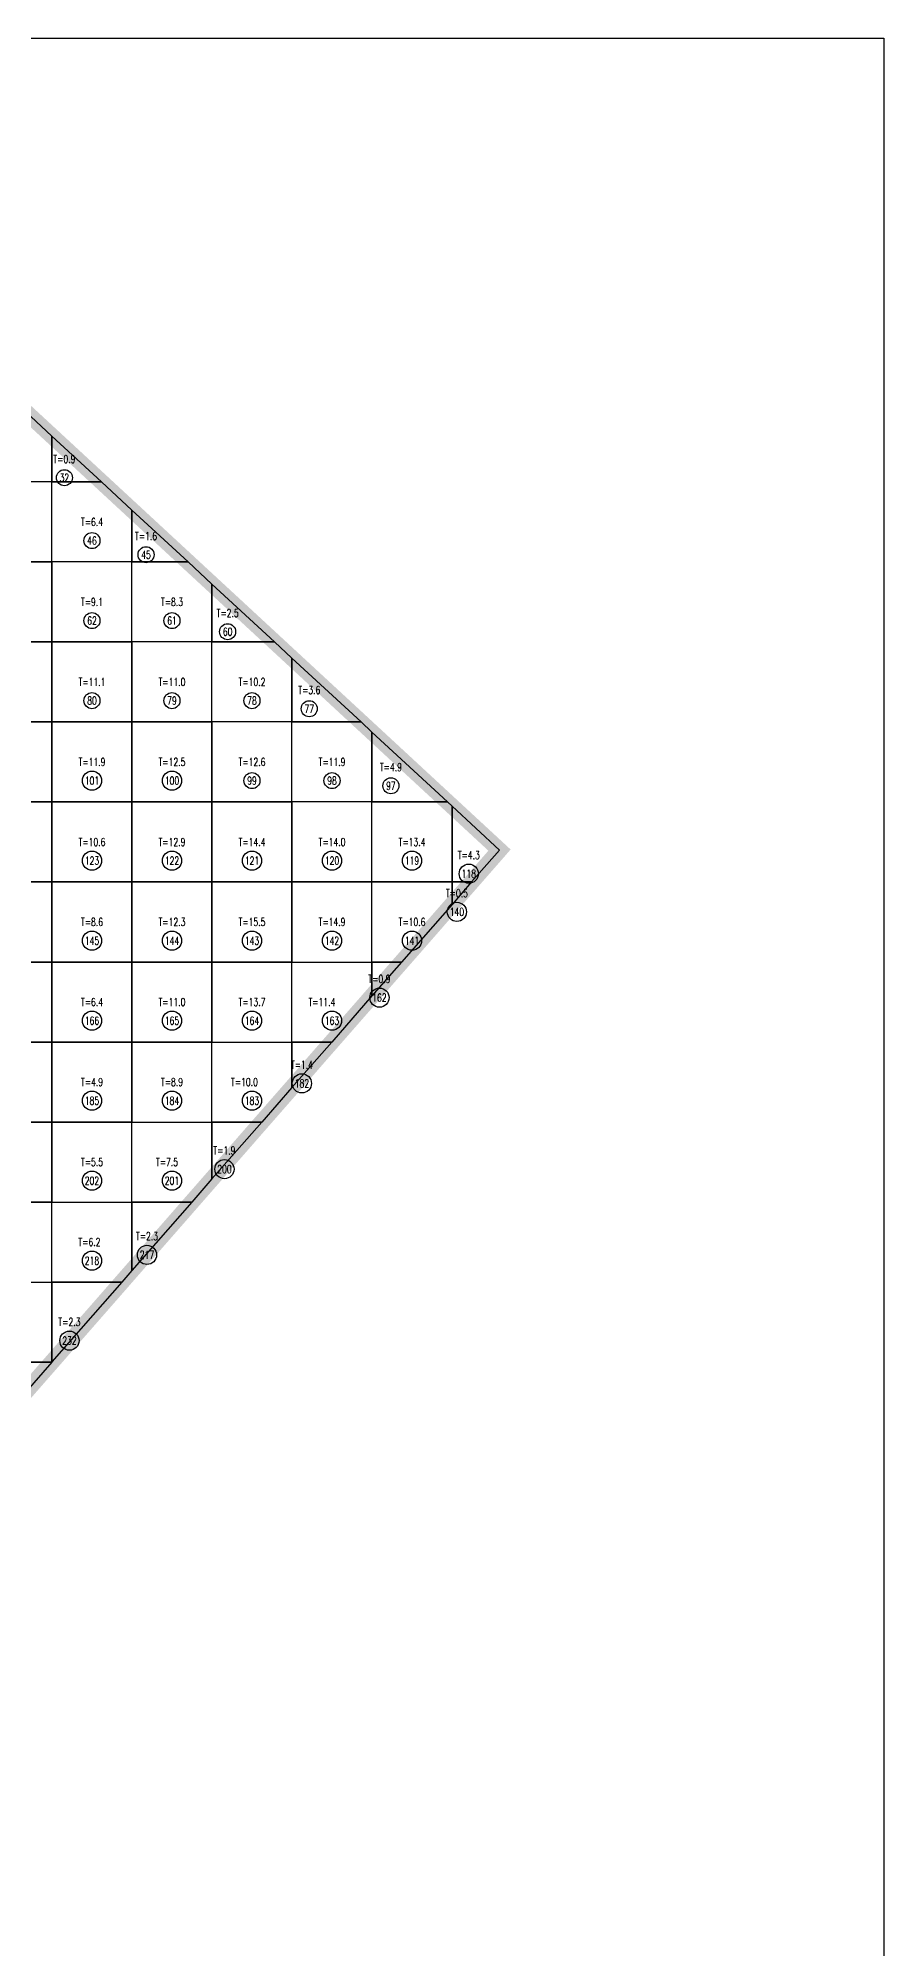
# Model space of a CAD drawing. Extents: x 4283 to 40403, y 1134 to 1764.
# Drawn here: x 21249.4 to 21293.5, y 1572.9 to 1672.4 of the extents above; entities that cross this region are included whole.
import ezdxf
from ezdxf.enums import TextEntityAlignment as Align

# ---------------------------------------------------------------- set-up
doc = ezdxf.new("R2010")
doc.units = 0
for name, color, linetype in [('tdz_25-4方格网', 2, 'Continuous'), ('tdz_25-4方格网计算', 7, 'Continuous'), ('tdz_土方计算图', 7, 'Continuous'), ('tdz_格田', 6, 'Continuous')]:
    doc.layers.add(name, color=color, linetype=linetype)
doc.styles.add('GLandNum', font='txt_____.ttf', dxfattribs={"width": 0.7, "height": 0.5})

msp = doc.modelspace()

# ---------------------------------------------------------------- linework, layer by layer
at = {"layer": 'tdz_25-4方格网', "linetype": 'Continuous'}
for points in [[(21250.139, 1651.638, 2825.774), (21250.139, 1649.246, 2825.758), (21245.973, 1649.246, 2825.782), (21245.973, 1653.413, 2825.82), (21248.222, 1653.413, 2825.802)], [(21252.725, 1649.246, 2825.738), (21250.139, 1649.246, 2825.758), (21250.139, 1651.638, 2825.774)], [(21245.973, 1649.246, 2825.782), (21245.973, 1645.08, 2825.765), (21250.139, 1645.08, 2825.678), (21250.139, 1649.246, 2825.758)], [(21254.306, 1647.784, 2825.715), (21254.306, 1645.08, 2825.678), (21250.139, 1645.08, 2825.678), (21250.139, 1649.246, 2825.758), (21252.725, 1649.246, 2825.738)], [(21257.229, 1645.08, 2825.673), (21254.306, 1645.08, 2825.678), (21254.306, 1647.784, 2825.715)], [(21245.973, 1645.08, 2825.765), (21245.973, 1640.913, 2825.723), (21250.139, 1640.913, 2825.662), (21250.139, 1645.08, 2825.678)], [(21250.139, 1645.08, 2825.678), (21250.139, 1640.913, 2825.662), (21254.306, 1640.913, 2825.617), (21254.306, 1645.08, 2825.678)], [(21258.473, 1643.929, 2825.656), (21258.473, 1640.913, 2825.608), (21254.306, 1640.913, 2825.617), (21254.306, 1645.08, 2825.678), (21257.229, 1645.08, 2825.673)], [(21261.732, 1640.913, 2825.609), (21258.473, 1640.913, 2825.608), (21258.473, 1643.929, 2825.656)], [(21245.973, 1640.913, 2825.723), (21245.973, 1636.746, 2825.654), (21250.139, 1636.746, 2825.614), (21250.139, 1640.913, 2825.662)], [(21250.139, 1640.913, 2825.662), (21250.139, 1636.746, 2825.614), (21254.306, 1636.746, 2825.567), (21254.306, 1640.913, 2825.617)], [(21254.306, 1640.913, 2825.617), (21254.306, 1636.746, 2825.567), (21258.473, 1636.746, 2825.557), (21258.473, 1640.913, 2825.608)], [(21262.639, 1640.074, 2825.597), (21262.639, 1636.746, 2825.548), (21258.473, 1636.746, 2825.557), (21258.473, 1640.913, 2825.608), (21261.732, 1640.913, 2825.609)], [(21266.236, 1636.746, 2825.545), (21262.639, 1636.746, 2825.548), (21262.639, 1640.074, 2825.597)], [(21245.973, 1636.746, 2825.654), (21245.973, 1632.58, 2825.667), (21250.139, 1632.58, 2825.651), (21250.139, 1636.746, 2825.614)], [(21250.139, 1636.746, 2825.614), (21250.139, 1632.58, 2825.651), (21254.306, 1632.58, 2825.609), (21254.306, 1636.746, 2825.567)], [(21254.306, 1636.746, 2825.567), (21254.306, 1632.58, 2825.609), (21258.473, 1632.58, 2825.515), (21258.473, 1636.746, 2825.557)], [(21258.473, 1636.746, 2825.557), (21258.473, 1632.58, 2825.515), (21262.639, 1632.58, 2825.5), (21262.639, 1636.746, 2825.548)], [(21266.806, 1636.219, 2825.537), (21266.806, 1632.58, 2825.488), (21262.639, 1632.58, 2825.5), (21262.639, 1636.746, 2825.548), (21266.236, 1636.746, 2825.545)], [(21270.74, 1632.58, 2825.482), (21266.806, 1632.58, 2825.488), (21266.806, 1636.219, 2825.537)], [(21245.973, 1632.58, 2825.667), (21245.973, 1628.413, 2825.811), (21250.139, 1628.413, 2825.762), (21250.139, 1632.58, 2825.651)], [(21250.139, 1632.58, 2825.651), (21250.139, 1628.413, 2825.762), (21254.306, 1628.413, 2825.687), (21254.306, 1632.58, 2825.609)], [(21254.306, 1632.58, 2825.609), (21254.306, 1628.413, 2825.687), (21258.473, 1628.413, 2825.485), (21258.473, 1632.58, 2825.515)], [(21258.473, 1632.58, 2825.515), (21258.473, 1628.413, 2825.485), (21262.639, 1628.413, 2825.47), (21262.639, 1632.58, 2825.5)], [(21262.639, 1632.58, 2825.5), (21262.639, 1628.413, 2825.47), (21266.806, 1628.413, 2825.455), (21266.806, 1632.58, 2825.488)], [(21270.973, 1632.364, 2825.478), (21270.973, 1628.413, 2825.44), (21266.806, 1628.413, 2825.455), (21266.806, 1632.58, 2825.488), (21270.74, 1632.58, 2825.482)], [(21271.994, 1628.413, 2825.478), (21270.973, 1628.413, 2825.44), (21270.973, 1632.364, 2825.478), (21273.447, 1630.074, 2825.443)], [(21245.973, 1628.413, 2825.811), (21245.973, 1624.246, 2825.952), (21250.139, 1624.246, 2825.859), (21250.139, 1628.413, 2825.762)], [(21250.139, 1628.413, 2825.762), (21250.139, 1624.246, 2825.859), (21254.306, 1624.246, 2825.763), (21254.306, 1628.413, 2825.687)], [(21254.306, 1628.413, 2825.687), (21254.306, 1624.246, 2825.763), (21258.473, 1624.246, 2825.535), (21258.473, 1628.413, 2825.485)], [(21258.473, 1628.413, 2825.485), (21258.473, 1624.246, 2825.535), (21262.639, 1624.246, 2825.44), (21262.639, 1628.413, 2825.47)], [(21262.639, 1628.413, 2825.47), (21262.639, 1624.246, 2825.44), (21266.806, 1624.246, 2825.522), (21266.806, 1628.413, 2825.455)], [(21268.351, 1624.246, 2825.568), (21266.806, 1624.246, 2825.522), (21266.806, 1628.413, 2825.455), (21270.973, 1628.413, 2825.44), (21270.973, 1627.245, 2825.503)], [(21270.973, 1628.413, 2825.44), (21271.994, 1628.413, 2825.478), (21270.973, 1627.245, 2825.503)], [(21245.973, 1624.246, 2825.952), (21245.973, 1620.08, 2826.053), (21250.139, 1620.08, 2826.013), (21250.139, 1624.246, 2825.859)], [(21250.139, 1624.246, 2825.859), (21250.139, 1620.08, 2826.013), (21254.306, 1620.08, 2825.832), (21254.306, 1624.246, 2825.763)], [(21254.306, 1624.246, 2825.763), (21254.306, 1620.08, 2825.832), (21258.473, 1620.08, 2825.607), (21258.473, 1624.246, 2825.535)], [(21258.473, 1624.246, 2825.535), (21258.473, 1620.08, 2825.607), (21262.639, 1620.08, 2825.682), (21262.639, 1624.246, 2825.44)], [(21264.707, 1620.08, 2825.658), (21262.639, 1620.08, 2825.682), (21262.639, 1624.246, 2825.44), (21266.806, 1624.246, 2825.522), (21266.806, 1622.48, 2825.607)], [(21266.806, 1624.246, 2825.522), (21268.351, 1624.246, 2825.568), (21266.806, 1622.48, 2825.607)], [(21245.973, 1620.08, 2826.053), (21245.973, 1615.913, 2826.131), (21250.139, 1615.913, 2826.014), (21250.139, 1620.08, 2826.013)], [(21250.139, 1620.08, 2826.013), (21250.139, 1615.913, 2826.014), (21254.306, 1615.913, 2825.894), (21254.306, 1620.08, 2825.832)], [(21254.306, 1620.08, 2825.832), (21254.306, 1615.913, 2825.894), (21258.473, 1615.913, 2825.779), (21258.473, 1620.08, 2825.607)], [(21261.064, 1615.913, 2825.747), (21258.473, 1615.913, 2825.779), (21258.473, 1620.08, 2825.607), (21262.639, 1620.08, 2825.682), (21262.639, 1617.715, 2825.709)], [(21262.639, 1620.08, 2825.682), (21264.707, 1620.08, 2825.658), (21262.639, 1617.715, 2825.709)], [(21245.973, 1615.913, 2826.131), (21245.973, 1611.746, 2826.088), (21250.139, 1611.746, 2825.978), (21250.139, 1615.913, 2826.014)], [(21250.139, 1615.913, 2826.014), (21250.139, 1611.746, 2825.978), (21254.306, 1611.746, 2825.881), (21254.306, 1615.913, 2825.894)], [(21257.42, 1611.746, 2825.846), (21254.306, 1611.746, 2825.881), (21254.306, 1615.913, 2825.894), (21258.473, 1615.913, 2825.779), (21258.473, 1612.95, 2825.812)], [(21258.473, 1615.913, 2825.779), (21261.064, 1615.913, 2825.747), (21258.473, 1612.95, 2825.812)], [(21245.973, 1611.746, 2826.088), (21245.973, 1607.58, 2826.099), (21250.139, 1607.58, 2826), (21250.139, 1611.746, 2825.978)], [(21253.777, 1607.58, 2825.947), (21250.139, 1607.58, 2826), (21250.139, 1611.746, 2825.978), (21254.306, 1611.746, 2825.881), (21254.306, 1608.185, 2825.932)], [(21254.306, 1611.746, 2825.881), (21257.42, 1611.746, 2825.846), (21254.306, 1608.185, 2825.932)], [(21250.134, 1603.413, 2826.048), (21245.973, 1603.413, 2826.119), (21245.973, 1607.58, 2826.099), (21250.139, 1607.58, 2826), (21250.139, 1603.42, 2826.048)], [(21250.139, 1607.58, 2826), (21253.777, 1607.58, 2825.947), (21250.139, 1603.42, 2826.048)], [(21245.973, 1603.413, 2826.119), (21250.134, 1603.413, 2826.048), (21246.49, 1599.246, 2826.148), (21245.973, 1599.246, 2826.154)]]:
    msp.add_polyline3d(points, close=True, dxfattribs=at)
at = {"layer": 'tdz_25-4方格网计算', "color": 7, "linetype": 'Continuous'}
for centre, radius in [((21250.786, 1649.47), 0.417), ((21252.223, 1646.191), 0.417), ((21255.037, 1645.459), 0.417), ((21252.223, 1642.024), 0.417), ((21256.389, 1642.024), 0.417), ((21259.288, 1641.449), 0.417), ((21252.223, 1637.857), 0.417), ((21256.389, 1637.857), 0.417), ((21260.556, 1637.857), 0.417), ((21263.539, 1637.438), 0.417), ((21252.223, 1633.691), 0.5), ((21256.389, 1633.691), 0.5), ((21260.556, 1633.691), 0.417), ((21264.723, 1633.691), 0.417), ((21267.79, 1633.427), 0.417), ((21252.223, 1629.524), 0.5), ((21256.389, 1629.524), 0.5), ((21260.556, 1629.524), 0.5), ((21264.723, 1629.524), 0.5), ((21268.889, 1629.524), 0.5), ((21271.847, 1628.844), 0.5), ((21271.228, 1626.857), 0.5), ((21252.223, 1625.357), 0.5), ((21256.389, 1625.357), 0.5), ((21260.556, 1625.357), 0.5), ((21264.723, 1625.357), 0.5), ((21268.889, 1625.357), 0.5), ((21267.192, 1622.391), 0.5), ((21252.223, 1621.191), 0.5), ((21256.389, 1621.191), 0.5), ((21260.556, 1621.191), 0.5), ((21264.723, 1621.191), 0.5), ((21263.156, 1617.925), 0.5), ((21252.223, 1617.024), 0.5), ((21256.389, 1617.024), 0.5), ((21260.556, 1617.024), 0.5), ((21259.121, 1613.459), 0.5), ((21252.223, 1612.857), 0.5), ((21256.389, 1612.857), 0.5), ((21252.223, 1608.691), 0.5), ((21255.085, 1608.993), 0.5), ((21251.049, 1604.527), 0.5)]:
    msp.add_circle(centre, radius, dxfattribs=at)
at = {"layer": 'tdz_土方计算图', "linetype": 'Continuous'}
for points in [[(21163.46, 1672.357), (21293.46, 1672.357)], [(21293.46, 1672.357), (21293.46, 1512.357)]]:
    msp.add_lwpolyline(points, dxfattribs=at)
at = {"layer": 'tdz_格田', "linetype": 'Continuous', "lineweight": 60, "const_width": 0.833}
msp.add_lwpolyline([(21221.323, 1574.246), (21183.473, 1633.566), (21229.787, 1670.468), (21273.447, 1630.074), (21233.73, 1584.653), (21221.323, 1574.246)], close=True, dxfattribs=at)

# ---------------------------------------------------------------- texts
at = {"layer": 'tdz_25-4方格网计算', "color": 2, "linetype": 'Continuous', "style": 'GLandNum', "width": 0.7}
for s, p in [('T=0.9', (21250.786, 1650.442)), ('T=6.4', (21252.223, 1647.163)), ('T=1.6', (21255.037, 1646.432)), ('T=9.1', (21252.223, 1642.996)), ('T=8.3', (21256.389, 1642.996)), ('T=2.5', (21259.288, 1642.421)), ('T=11.1', (21252.223, 1638.83)), ('T=11.0', (21256.389, 1638.83)), ('T=10.2', (21260.556, 1638.83)), ('T=3.6', (21263.539, 1638.41)), ('T=11.9', (21252.223, 1634.663)), ('T=12.5', (21256.389, 1634.663)), ('T=12.6', (21260.556, 1634.663)), ('T=11.9', (21264.723, 1634.663)), ('T=4.9', (21267.79, 1634.399)), ('T=10.6', (21252.223, 1630.496)), ('T=12.9', (21256.389, 1630.496)), ('T=14.4', (21260.556, 1630.496)), ('T=14.0', (21264.723, 1630.496)), ('T=13.4', (21268.889, 1630.496)), ('T=4.3', (21271.847, 1629.816)), ('T=0.5', (21271.228, 1627.829)), ('T=8.6', (21252.223, 1626.33)), ('T=12.3', (21256.389, 1626.33)), ('T=15.5', (21260.556, 1626.33)), ('T=14.9', (21264.723, 1626.33)), ('T=10.6', (21268.889, 1626.33)), ('T=0.9', (21267.192, 1623.363)), ('T=6.4', (21252.223, 1622.163)), ('T=11.0', (21256.389, 1622.163)), ('T=13.7', (21260.556, 1622.163)), ('T=11.4', (21264.198, 1622.163)), ('T=1.4', (21263.156, 1618.897)), ('T=4.9', (21252.223, 1617.996)), ('T=8.9', (21256.389, 1617.996)), ('T=10.0', (21260.162, 1617.996)), ('T=5.5', (21252.223, 1613.83)), ('T=7.5', (21256.126, 1613.83)), ('T=1.9', (21259.121, 1614.431)), ('T=2.3', (21255.085, 1609.965)), ('T=6.2', (21252.091, 1609.663)), ('T=2.3', (21251.049, 1605.5))]:
    msp.add_text(s, height=0.4167, dxfattribs=at).set_placement(p, align=Align.MIDDLE_CENTER)
at = {"layer": 'tdz_25-4方格网计算', "color": 7, "linetype": 'Continuous', "style": 'GLandNum', "width": 0.7}
for s, p in [('32', (21250.786, 1649.47)), ('46', (21252.223, 1646.191)), ('45', (21255.037, 1645.459)), ('62', (21252.223, 1642.024)), ('61', (21256.389, 1642.024)), ('60', (21259.288, 1641.449)), ('80', (21252.223, 1637.857)), ('79', (21256.389, 1637.857)), ('78', (21260.556, 1637.857)), ('77', (21263.539, 1637.438)), ('101', (21252.223, 1633.691)), ('100', (21256.389, 1633.691)), ('99', (21260.556, 1633.691)), ('98', (21264.723, 1633.691)), ('97', (21267.79, 1633.427)), ('123', (21252.223, 1629.524)), ('122', (21256.389, 1629.524)), ('121', (21260.556, 1629.524)), ('120', (21264.723, 1629.524)), ('119', (21268.889, 1629.524)), ('118', (21271.847, 1628.844)), ('140', (21271.228, 1626.857)), ('145', (21252.223, 1625.357)), ('144', (21256.389, 1625.357)), ('143', (21260.556, 1625.357)), ('142', (21264.723, 1625.357)), ('141', (21268.889, 1625.357)), ('162', (21267.192, 1622.391)), ('166', (21252.223, 1621.191)), ('165', (21256.389, 1621.191)), ('164', (21260.556, 1621.191)), ('163', (21264.723, 1621.191)), ('182', (21263.156, 1617.925)), ('185', (21252.223, 1617.024)), ('184', (21256.389, 1617.024)), ('183', (21260.556, 1617.024)), ('202', (21252.223, 1612.857)), ('201', (21256.389, 1612.857)), ('200', (21259.121, 1613.459)), ('217', (21255.085, 1608.993)), ('218', (21252.223, 1608.691)), ('232', (21251.049, 1604.527))]:
    msp.add_text(s, height=0.4167, dxfattribs=at).set_placement(p, align=Align.MIDDLE_CENTER)

doc.saveas('drawing.dxf')
